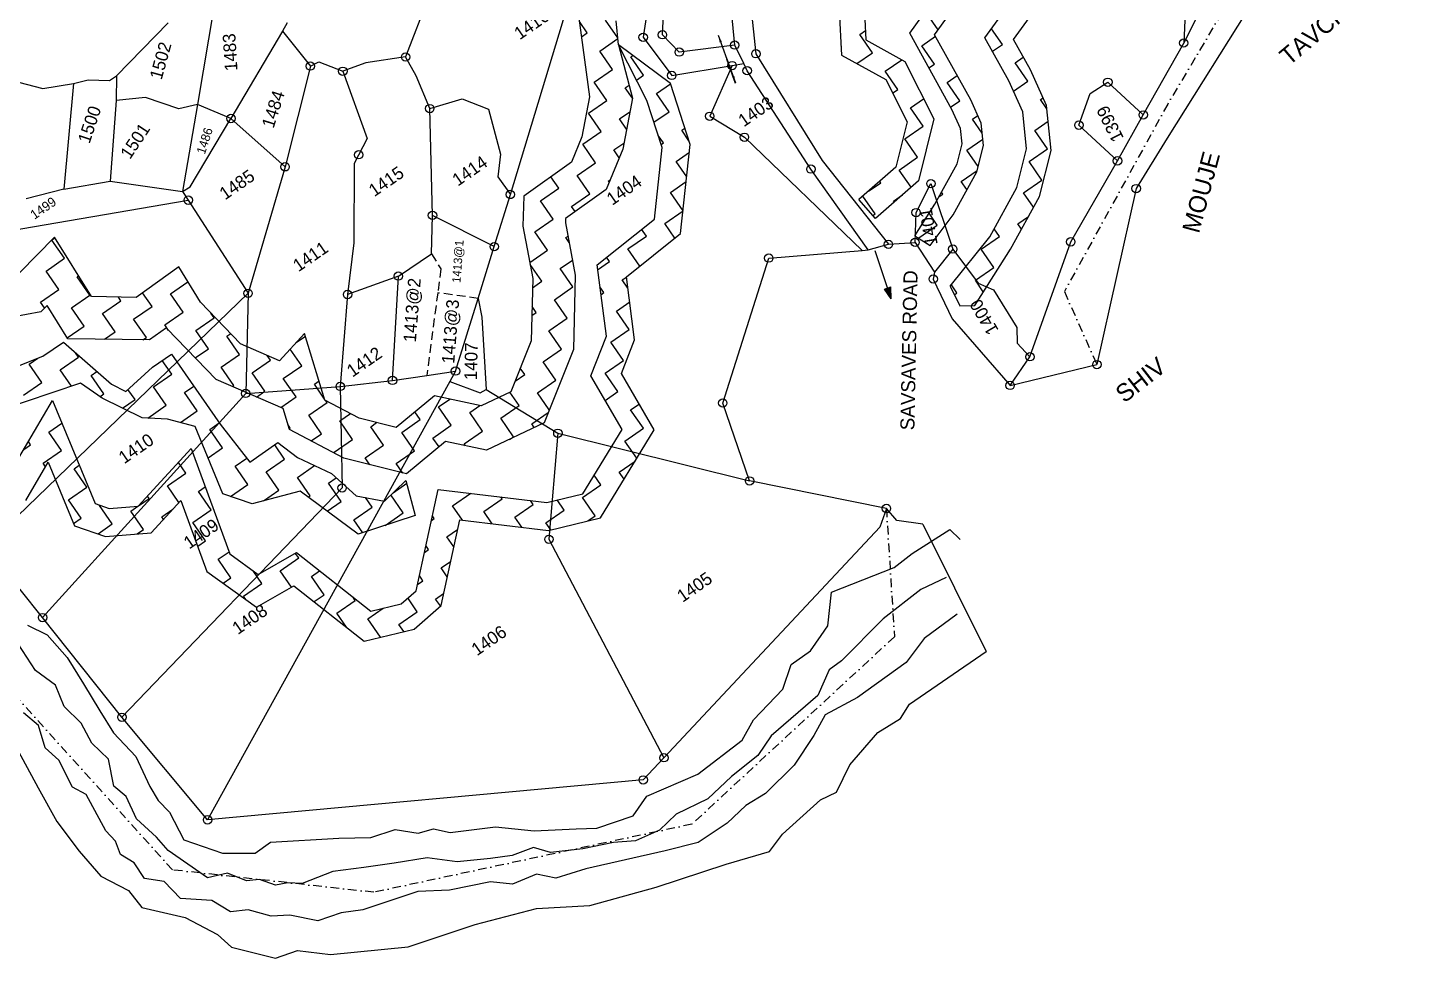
# Model space of a CAD drawing. Header units: metres. Extents: x 309685 to 314009, y 1915455 to 1919798.
# Drawn here: x 312729 to 313533, y 1915455 to 1915992 of the extents above; entities that cross this region are included whole.
import ezdxf

# ---------------------------------------------------------------- set-up
doc = ezdxf.new("R2010")
doc.units = ezdxf.units.M
doc.linetypes.add('DASHDOT', pattern=[1, 0.5, -0.25, 0, -0.25])
doc.linetypes.add('DASHED', pattern=[0.75, 0.5, -0.25])
for name, color, linetype in [('LINE_WATER', 4, 'Continuous'), ('OFF', 1, 'Continuous'), ('POLY_HATCH', 12, 'Continuous'), ('POLY_PARCEL', 6, 'Continuous'), ('POLY_ROAD', 30, 'Continuous'), ('POLY_SUBPARCEL', 6, 'DASHED'), ('POLY_WATER', 4, 'Continuous'), ('SYM_ARROW', 1, 'Continuous'), ('TEXT_MAPOUT', 7, 'Continuous'), ('TEXT_PARCEL', 7, 'Continuous'), ('V_BOUND_LINE', 7, 'Continuous'), ('V_BOUND_STREAM_LINE', 7, 'DASHDOT')]:
    doc.layers.add(name, color=color, linetype=linetype)
doc.styles.add('TEXT_MAP', font='')
doc.styles.get('TEXT_MAP').set_extended_font_data('Kruti Dev 050')
doc.dimstyles.get("Standard").update_dxf_attribs({"dimtxt": 0.18, "dimasz": 0.18, "dimexe": 0.18, "dimexo": 0.0625, "dimgap": 0.09, "dimtad": 0, "dimtih": 1, "dimtoh": 1, "dimdec": 4, "dimzin": 0, "dimdsep": 46, "dimtxsty": 'Standard', "dimcen": 0.09, "dimadec": 0, "dimazin": 0, "dimtfac": 1, "dimtdec": 4, "dimtofl": 0, "dimtmove": 0, "dimatfit": 3, "dimfxl": 1, "dimtolj": 1, "dimtzin": 0, "dimarcsym": 0})

# ---------------------------------------------------------------- blocks, each defined once
blk = doc.blocks.new('TEXTARROW')
blk.add_leader([(0.04, -0.01), (8.68, -0.01)], dimstyle='Standard', override={"dimtxt": 2.5, "dimasz": 2.5, "dimexe": 1.25, "dimexo": 0.625, "dimgap": 0.625, "dimtad": 1, "dimtih": 0, "dimtoh": 0, "dimzin": 8, "dimcen": 2.5, "dimtofl": 1})

msp = doc.modelspace()

# ---------------------------------------------------------------- hatches: boundary and pattern name
h = msp.add_hatch(color=256)
h.paths.add_polyline_path([(313225.52, 1915841.55), (313223.62, 1915840.92), (313227.59, 1915835.35)])
h.paths.add_polyline_path([(313227.59, 1915835.35), (313227.41, 1915842.19), (313225.52, 1915841.55)])

# ---------------------------------------------------------------- linework, layer by layer
for points in [[(313227.59, 1915835.35), (313218.35, 1915862.97)], [(313223.62, 1915840.92), (313227.41, 1915842.19)], [(313227.59, 1915835.35), (313227.41, 1915842.19)], [(313227.59, 1915835.35), (313223.62, 1915840.92)]]:
    msp.add_lwpolyline(points)
for centre in [(313084.4, 1915986.21), (313095.5, 1915987.7), (313105.25, 1915977.7), (313137.22, 1915981.74), (313149.45, 1915976.7), (313396.32, 1915982.91), (312892.35, 1915969.63), (312947.33, 1915974.87), (313135.69, 1915969.92), (312911.08, 1915966.61), (313100.88, 1915964.24), (313144.43, 1915966.96), (313352.56, 1915960.3), (312961.25, 1915945.09), (312846.56, 1915939.38), (313122.85, 1915940.66), (313373, 1915941.42), (313142.82, 1915928.56), (313335.87, 1915935.53), (312920.24, 1915918.47), (313358.12, 1915914.94), (312877.76, 1915911.51), (313181.21, 1915910.18), (313007.76, 1915895.55), (313250.45, 1915901.79), (313368.9, 1915898.94), (312821.91, 1915892.25), (312962.84, 1915883.51), (313241.89, 1915885.1), (312998.46, 1915865.45), (313225.94, 1915866.8), (313241.28, 1915867.92), (313263.03, 1915864.07), (313331.15, 1915868.22), (313156.88, 1915858.88), (312943.13, 1915848.44), (313251.79, 1915846.77), (312856.43, 1915838.52), (312913.83, 1915837.84), (313307.62, 1915801.93), (312976.11, 1915793.66), (313346.24, 1915797.41), (312909.6, 1915784.81), (312939.77, 1915788.26), (313296.12, 1915785.4), (312855.03, 1915780.77), (313130.33, 1915775.24), (313035.18, 1915757.81), (313145.81, 1915730.32), (312910.68, 1915726.23), (313224.77, 1915714.39), (313030.03, 1915696.62), (312737.81, 1915651.46), (312783.62, 1915594), (313096.41, 1915570.6), (313084.45, 1915557.83), (312833.03, 1915534.78)]:
    msp.add_circle(centre, 2.42)
at = {"layer": 'LINE_WATER'}
for p, q in [((313239.64, 1915688.37), (313261.34, 1915702.33)), ((313261.34, 1915702.33), (313267.24, 1915696.58)), ((313229.22, 1915680.29), (313239.64, 1915688.37)), ((313193, 1915666.04), (313229.22, 1915680.29)), ((313259.27, 1915674.54), (313244.6, 1915667.76)), ((313190.9, 1915646.62), (313193, 1915666.04)), ((313244.6, 1915667.76), (313222.91, 1915650.77)), ((313222.91, 1915650.77), (313198.78, 1915626.43)), ((313265.54, 1915653.5), (313246.58, 1915639.34)), ((312729.09, 1915647.06), (312740.41, 1915641.55)), ((312740.41, 1915641.55), (312751.94, 1915628.35)), ((313180.88, 1915632.19), (313187.2, 1915641.11)), ((313187.2, 1915641.11), (313190.9, 1915646.62)), ((312733.81, 1915621.01), (312723.82, 1915636.39)), ((313246.58, 1915639.34), (313236.19, 1915625.62)), ((312751.94, 1915628.35), (312761.41, 1915613.25)), ((313169.77, 1915624.43), (313180.88, 1915632.19)), ((313198.78, 1915626.43), (313191.75, 1915621.33)), ((313236.19, 1915625.62), (313208.17, 1915605.31)), ((312745.26, 1915612.55), (312733.81, 1915621.01)), ((313165.03, 1915610.21), (313169.77, 1915624.43)), ((313191.75, 1915621.33), (313185.2, 1915606.5)), ((312750.31, 1915600.14), (312745.26, 1915612.55)), ((312761.41, 1915613.25), (312770.79, 1915597.6)), ((313148.02, 1915592.47), (313165.03, 1915610.21)), ((313185.2, 1915606.5), (313158.28, 1915583.18)), ((313208.17, 1915605.31), (313189.43, 1915595.42)), ((312735.4, 1915589.29), (312726.8, 1915596.54)), ((312760.14, 1915590.56), (312750.31, 1915600.14)), ((312770.79, 1915597.6), (312778.83, 1915585.03)), ((313189.43, 1915595.42), (313182.92, 1915583.42)), ((312739.23, 1915576.42), (312735.4, 1915589.29)), ((312766.31, 1915579.08), (312760.14, 1915590.56)), ((312778.83, 1915585.03), (312791.61, 1915571.41)), ((313141.57, 1915580.74), (313148.02, 1915592.47)), ((312775.9, 1915569.82), (312766.31, 1915579.08)), ((313115.98, 1915561.06), (313141.57, 1915580.74)), ((313158.28, 1915583.18), (313150.51, 1915571.98)), ((313182.92, 1915583.42), (313171.48, 1915566.34)), ((312747.2, 1915569.16), (312739.23, 1915576.42)), ((312755.16, 1915553.66), (312747.2, 1915569.16)), ((312778.86, 1915554.21), (312775.9, 1915569.82)), ((312791.61, 1915571.41), (312799.73, 1915554.1)), ((313150.51, 1915571.98), (313135.45, 1915559.73)), ((313086.48, 1915548.42), (313115.98, 1915561.06)), ((313171.48, 1915566.34), (313154.91, 1915549.93)), ((312762.95, 1915549.44), (312755.16, 1915553.66)), ((312786.14, 1915548.3), (312778.86, 1915554.21)), ((312799.73, 1915554.1), (312804.61, 1915545.89)), ((313135.45, 1915559.73), (313121.79, 1915546.86)), ((312774.28, 1915528.46), (312762.95, 1915549.44)), ((312792.04, 1915535.36), (312786.14, 1915548.3)), ((312804.61, 1915545.89), (312811.1, 1915539.27)), ((313078.6, 1915537.14), (313086.48, 1915548.42)), ((313121.79, 1915546.86), (313103.5, 1915538.14)), ((313154.91, 1915549.93), (313143.6, 1915543.06)), ((312811.1, 1915539.27), (312819.38, 1915523.35)), ((313057.66, 1915529.94), (313078.6, 1915537.14)), ((313103.5, 1915538.14), (313093.91, 1915528.87)), ((313143.6, 1915543.06), (313132.91, 1915532.83)), ((312779.87, 1915522.51), (312774.28, 1915528.46)), ((312803.48, 1915524.82), (312792.04, 1915535.36)), ((312927.33, 1915524.54), (312941.38, 1915529.22)), ((312941.38, 1915529.22), (312954.66, 1915527.13)), ((312954.66, 1915527.13), (312963.38, 1915529.56)), ((312963.38, 1915529.56), (312973.08, 1915527.56)), ((312973.08, 1915527.56), (312999.23, 1915530.7)), ((312999.23, 1915530.7), (313021.45, 1915528.4)), ((313021.45, 1915528.4), (313045.73, 1915529.61)), ((313045.73, 1915529.61), (313057.66, 1915529.94)), ((313093.91, 1915528.87), (313080.07, 1915522.74)), ((313132.91, 1915532.83), (313116.22, 1915521.81)), ((312782.88, 1915514.77), (312779.87, 1915522.51)), ((312810.25, 1915517.12), (312803.48, 1915524.82)), ((312819.38, 1915523.35), (312841.73, 1915515.55)), ((312860.48, 1915515.49), (312869.28, 1915521.97)), ((312869.28, 1915521.97), (312908.8, 1915524.28)), ((312908.8, 1915524.28), (312927.33, 1915524.54)), ((313067.24, 1915521.63), (313049.53, 1915518.09)), ((313080.07, 1915522.74), (313067.24, 1915521.63)), ((313116.22, 1915521.81), (313097.01, 1915516.88)), ((312790.68, 1915509.92), (312782.88, 1915514.77)), ((312833.09, 1915501.43), (312810.25, 1915517.12)), ((312841.73, 1915515.55), (312860.48, 1915515.49)), ((312959.7, 1915512.89), (312940.74, 1915509.77)), ((312977, 1915510.54), (312959.7, 1915512.89)), ((312996.24, 1915512.57), (312977, 1915510.54)), ((313008.87, 1915514.2), (312996.24, 1915512.57)), ((313021.2, 1915518.8), (313008.87, 1915514.2)), ((313030.85, 1915515.96), (313021.2, 1915518.8)), ((313049.53, 1915518.09), (313030.85, 1915515.96)), ((313097.01, 1915516.88), (313074.14, 1915511.73)), ((312796.7, 1915500.9), (312790.68, 1915509.92)), ((312905.35, 1915504.96), (312887.69, 1915498.11)), ((312923.12, 1915507.26), (312905.35, 1915504.96)), ((312940.74, 1915509.77), (312923.12, 1915507.26)), ((313051.37, 1915506.45), (313034.1, 1915501.16)), ((313074.14, 1915511.73), (313051.37, 1915506.45)), ((312807.96, 1915499.28), (312796.7, 1915500.9)), ((312817.33, 1915489.4), (312807.96, 1915499.28)), ((312844.58, 1915504.02), (312833.09, 1915501.43)), ((312855.45, 1915499.63), (312844.58, 1915504.02)), ((312862.92, 1915500.4), (312855.45, 1915499.63)), ((312872.2, 1915497.15), (312862.92, 1915500.4)), ((312879.3, 1915498.45), (312872.2, 1915497.15)), ((312887.69, 1915498.11), (312879.3, 1915498.45)), ((312996.29, 1915498.99), (312972.74, 1915494.22)), ((313008.99, 1915497.74), (312996.29, 1915498.99)), ((313022.83, 1915503.4), (313008.99, 1915497.74)), ((313034.1, 1915501.16), (313022.83, 1915503.4)), ((312835.43, 1915488.29), (312817.33, 1915489.4)), ((312846.29, 1915481.76), (312835.43, 1915488.29)), ((312954.29, 1915493.39), (312922.69, 1915482.84)), ((312972.74, 1915494.22), (312954.29, 1915493.39)), ((312856.54, 1915482.83), (312846.29, 1915481.76)), ((312869.66, 1915479.13), (312856.54, 1915482.83)), ((312910.08, 1915481.2), (312896.66, 1915476.46)), ((312922.69, 1915482.84), (312910.08, 1915481.2)), ((312880.6, 1915479.82), (312869.66, 1915479.13)), ((312896.66, 1915476.46), (312880.6, 1915479.82))]:
    msp.add_line(p, q, dxfattribs=at)
at = {"layer": 'OFF'}
for p, q in [((313214.22, 1915863.61), (313225.94, 1915866.8)), ((313296.12, 1915785.4), (313346.24, 1915797.41)), ((313245.85, 1915705.39), (313282.33, 1915631.96))]:
    msp.add_line(p, q, dxfattribs=at)
at = {"layer": 'POLY_HATCH'}
for p, q in [((313238.22, 1915988.54), (313264.91, 1916025.53)), ((313252.61, 1915987.68), (313277.11, 1916021.62)), ((313281.65, 1915985.94), (313301.72, 1916013.75)), ((313298.16, 1915984.95), (313315.71, 1916009.27)), ((313046.76, 1916001.67), (313053.44, 1915951.84)), ((313070.17, 1915981.94), (313068.87, 1915995.68)), ((313197.45, 1916001.59), (313198.89, 1915975.94)), ((313212.31, 1915996.59), (313212.97, 1915984.77)), ((313262.54, 1915944.6), (313238.22, 1915988.54)), ((313273.42, 1915950.08), (313252.61, 1915987.68)), ((313100.12, 1915959.51), (313070.17, 1915981.94)), ((313086.54, 1915949.79), (313070.17, 1915981.94)), ((313070.17, 1915981.94), (313070.17, 1915981.94)), ((313070.17, 1915981.94), (313078.23, 1915951.19)), ((313212.97, 1915984.77), (313235.32, 1915972.34)), ((313295.37, 1915961.13), (313281.65, 1915985.94)), ((313307.86, 1915967.42), (313298.16, 1915984.95)), ((313198.89, 1915975.94), (313224.35, 1915961.78)), ((313235.32, 1915972.34), (313252.14, 1915939.1)), ((313317.2, 1915946.94), (313307.86, 1915967.42)), ((313111.57, 1915924.29), (313100.12, 1915959.51)), ((313224.35, 1915961.78), (313236.71, 1915937.36)), ((313303.53, 1915943.24), (313295.37, 1915961.13)), ((313053.44, 1915951.84), (313049.09, 1915928.74)), ((313078.23, 1915951.19), (313072.67, 1915921.71)), ((313095.37, 1915922.62), (313086.54, 1915949.79)), ((313279.5, 1915936.75), (313273.42, 1915950.08)), ((313319.82, 1915920.9), (313317.2, 1915946.94)), ((313252.14, 1915939.1), (313243.28, 1915903.46)), ((313267.58, 1915933.53), (313262.54, 1915944.6)), ((313305.67, 1915921.95), (313303.53, 1915943.24)), ((313236.71, 1915937.36), (313230.25, 1915911.38)), ((313268.47, 1915924.72), (313267.58, 1915933.53)), ((313280.8, 1915923.8), (313279.5, 1915936.75)), ((313049.09, 1915928.74), (313043.08, 1915914.24)), ((313090.86, 1915881.33), (313095.37, 1915922.62)), ((313105.97, 1915873.01), (313111.57, 1915924.29)), ((313265.54, 1915913.2), (313268.47, 1915924.72)), ((313276.96, 1915908.69), (313280.8, 1915923.8)), ((313043.08, 1915914.24), (313015.59, 1915894.65)), ((313072.67, 1915921.71), (313063.01, 1915898.38)), ((313299.99, 1915899.6), (313305.67, 1915921.95)), ((313313.09, 1915894.43), (313319.82, 1915920.9)), ((313230.25, 1915911.38), (313208.89, 1915892.56)), ((313252.74, 1915889.93), (313265.54, 1915913.2)), ((313263.22, 1915883.72), (313276.96, 1915908.69)), ((313063.01, 1915898.38), (313039.68, 1915881.77)), ((313243.28, 1915903.46), (313218.52, 1915881.64)), ((313284.37, 1915871.2), (313299.99, 1915899.6)), ((313015.59, 1915894.65), (313015.06, 1915877.31)), ((313208.89, 1915892.56), (313208.89, 1915892.56)), ((313218.52, 1915881.64), (313208.89, 1915892.56)), ((313241.09, 1915871.61), (313252.74, 1915889.93)), ((313296.39, 1915864.08), (313313.09, 1915894.43)), ((313250.02, 1915866.2), (313263.22, 1915883.72)), ((313015.06, 1915877.31), (313020.72, 1915847.07)), ((313039.68, 1915881.77), (313039.61, 1915879.22)), ((313039.61, 1915879.22), (313045.25, 1915849.03)), ((313057.77, 1915854.94), (313090.86, 1915881.33)), ((312744.78, 1915870.85), (312724.79, 1915850.59)), ((312766.11, 1915836.6), (312744.78, 1915870.85)), ((313074.73, 1915848.1), (313105.97, 1915873.01)), ((313241.09, 1915871.61), (313250.02, 1915866.2)), ((313261.61, 1915842.66), (313284.37, 1915871.2)), ((313275.74, 1915831.59), (313296.39, 1915864.08)), ((312816.38, 1915853.78), (312791.79, 1915836.2)), ((312828.92, 1915833.37), (312816.38, 1915853.78)), ((313063.18, 1915813.76), (313057.77, 1915854.94)), ((313020.72, 1915847.07), (313019.78, 1915811.1)), ((313045.25, 1915849.03), (313044.13, 1915806.09)), ((313079.5, 1915811.78), (313074.73, 1915848.1)), ((313261.61, 1915842.66), (313267.22, 1915831.28)), ((312791.79, 1915836.2), (312766.11, 1915836.6)), ((312736.8, 1915827.91), (312695.35, 1915820.27)), ((312740.41, 1915831.57), (312736.8, 1915827.91)), ((312752.38, 1915812.34), (312740.41, 1915831.57)), ((312852.12, 1915809.4), (312828.92, 1915833.37)), ((313267.22, 1915831.28), (313275.74, 1915831.59)), ((312809.26, 1915818.6), (312799.46, 1915811.6)), ((312809.47, 1915818.27), (312809.26, 1915818.6)), ((312837.91, 1915788.89), (312809.47, 1915818.27)), ((312738.02, 1915802.24), (312749.81, 1915810.38)), ((312749.81, 1915810.38), (312777.52, 1915786.03)), ((312799.46, 1915811.6), (312752.38, 1915812.34)), ((312889.02, 1915815.39), (312874.48, 1915799.67)), ((312900.79, 1915776.87), (312889.02, 1915815.39)), ((313019.78, 1915811.1), (313008.04, 1915781.72)), ((313054.25, 1915790.9), (313063.18, 1915813.76)), ((313071.88, 1915792.27), (313079.5, 1915811.78)), ((312720.01, 1915795.23), (312738.02, 1915802.24)), ((312801.2, 1915795.86), (312812.24, 1915803.5)), ((312812.24, 1915803.5), (312840.22, 1915763.01)), ((312874.48, 1915799.67), (312852.12, 1915809.4)), ((313044.13, 1915806.09), (313027.21, 1915763.72)), ((312785.78, 1915781.95), (312801.2, 1915795.86)), ((312759.63, 1915786.72), (312704.08, 1915767.9)), ((312772.19, 1915777.99), (312759.63, 1915786.72)), ((312777.52, 1915786.03), (312785.78, 1915781.95)), ((312876.68, 1915772.03), (312837.91, 1915788.89)), ((313072.23, 1915760.03), (313054.25, 1915790.9)), ((313090.76, 1915759.85), (313071.88, 1915792.27)), ((312795.22, 1915766.71), (312772.19, 1915777.99)), ((312963.95, 1915779.35), (312941.78, 1915761.1)), ((312990.97, 1915773.63), (312963.95, 1915779.35)), ((313008.04, 1915781.72), (312990.97, 1915773.63)), ((312717.61, 1915732.54), (312743.56, 1915776.72)), ((312743.56, 1915776.72), (312768.16, 1915717.2)), ((312880.35, 1915759.99), (312876.68, 1915772.03)), ((312920.48, 1915766.48), (312900.79, 1915776.87)), ((312809.88, 1915765.97), (312795.22, 1915766.71)), ((312825.84, 1915761.77), (312809.88, 1915765.97)), ((312841.88, 1915722.82), (312825.84, 1915761.77)), ((312840.22, 1915763.01), (312857.47, 1915741.21)), ((312941.78, 1915761.1), (312920.48, 1915766.48)), ((313027.21, 1915763.72), (312993.98, 1915747.97)), ((312911.64, 1915743.47), (312880.35, 1915759.99)), ((313049.67, 1915722.93), (313072.23, 1915760.03)), ((313059.85, 1915709.02), (313090.76, 1915759.85)), ((312793, 1915715.73), (312823.61, 1915749.05)), ((312823.61, 1915749.05), (312845.93, 1915688.16)), ((312857.47, 1915741.21), (312873.67, 1915752.41)), ((312873.67, 1915752.41), (312884.98, 1915743.91)), ((312970.41, 1915752.96), (312947.78, 1915734.34)), ((312993.98, 1915747.97), (312970.41, 1915752.96)), ((312728.15, 1915719.04), (312741.08, 1915741.05)), ((312741.08, 1915741.05), (312756.2, 1915704.47)), ((312884.98, 1915743.91), (312904.5, 1915734.56)), ((312947.78, 1915734.34), (312911.64, 1915743.47)), ((312904.5, 1915734.56), (312918.87, 1915721.64)), ((312935.06, 1915718.69), (312947.52, 1915730.57)), ((312947.52, 1915730.57), (312952.82, 1915710.3)), ((312858.86, 1915717.15), (312841.88, 1915722.82)), ((312886.55, 1915724.32), (312858.86, 1915717.15)), ((312919.98, 1915699.57), (312886.55, 1915724.32)), ((312918.87, 1915721.64), (312935.06, 1915718.69)), ((312953.33, 1915666.97), (312966.1, 1915725.42)), ((312966.1, 1915725.42), (313028.78, 1915717.84)), ((313028.78, 1915717.84), (313049.67, 1915722.93)), ((312768.16, 1915717.2), (312776.18, 1915714.45)), ((312776.18, 1915714.45), (312793, 1915715.73)), ((312800.48, 1915700.34), (312817.65, 1915719.03)), ((312817.65, 1915719.03), (312832.66, 1915678.08)), ((312952.82, 1915710.3), (312919.98, 1915699.57)), ((312967.77, 1915658.46), (312978.56, 1915707.88)), ((312978.56, 1915707.88), (313029.74, 1915701.68)), ((313029.74, 1915701.68), (313059.85, 1915709.02)), ((312756.2, 1915704.47), (312774.12, 1915698.32)), ((312774.12, 1915698.32), (312800.48, 1915700.34)), ((312862.3, 1915676.41), (312884.32, 1915689.03)), ((312884.32, 1915689.03), (312927.16, 1915655.19)), ((312845.93, 1915688.16), (312862.3, 1915676.41)), ((312832.66, 1915678.08), (312861.34, 1915657.51)), ((312861.34, 1915657.51), (312882.9, 1915669.87)), ((312882.9, 1915669.87), (312923.35, 1915637.91)), ((312944.67, 1915659.35), (312953.33, 1915666.97)), ((312927.16, 1915655.19), (312944.67, 1915659.35)), ((312952.21, 1915644.78), (312967.77, 1915658.46)), ((312923.35, 1915637.91), (312952.21, 1915644.78))]:
    msp.add_line(p, q, dxfattribs=at)
at = {"layer": 'POLY_HATCH', "linetype": 'Continuous'}
for p, q in [((313052.11, 1915988.86), (313047.6, 1915995.38)), ((313069.79, 1915985.94), (313062.71, 1915996.18)), ((313254.62, 1915990.45), (313248.51, 1915999.29)), ((313048.79, 1915986.56), (313052.11, 1915988.86)), ((313209.39, 1915987.91), (313212.67, 1915990.18)), ((313216.71, 1915977.31), (313209.39, 1915987.91)), ((313245.24, 1915981.36), (313253.1, 1915986.8)), ((313291.69, 1915982.14), (313285.43, 1915991.19)), ((313059.44, 1915978.26), (313069.84, 1915985.44)), ((313198.79, 1915980.58), (313198.61, 1915980.83)), ((313198.63, 1915980.48), (313198.79, 1915980.58)), ((313252.56, 1915970.76), (313245.24, 1915981.36)), ((313285.95, 1915978.17), (313291.69, 1915982.14)), ((313066.76, 1915967.66), (313059.44, 1915978.26)), ((313077.36, 1915974.98), (313078.45, 1915975.74)), ((313084.69, 1915964.38), (313077.36, 1915974.98)), ((313207.67, 1915971.06), (313216.71, 1915977.31)), ((313224.04, 1915966.71), (313233.58, 1915973.31)), ((313249.3, 1915968.51), (313252.56, 1915970.76)), ((313299.01, 1915971.54), (313303.77, 1915974.82)), ((313306.34, 1915960.94), (313299.01, 1915971.54)), ((313056.16, 1915960.33), (313066.76, 1915967.66)), ((313080.56, 1915961.53), (313084.69, 1915964.38)), ((313231.36, 1915956.11), (313224.04, 1915966.71)), ((313259.89, 1915960.16), (313265.64, 1915964.14)), ((313063.49, 1915949.73), (313056.16, 1915960.33)), ((313074.09, 1915957.06), (313076.29, 1915958.58)), ((313078.21, 1915951.09), (313074.09, 1915957.06)), ((313092.01, 1915953.78), (313100.16, 1915959.41)), ((313228.29, 1915953.99), (313231.36, 1915956.11)), ((313267.21, 1915949.56), (313259.89, 1915960.16)), ((313298.07, 1915955.22), (313306.34, 1915960.94)), ((313052.89, 1915942.41), (313063.49, 1915949.73)), ((313099.34, 1915943.18), (313092.01, 1915953.78)), ((313238.69, 1915945.51), (313246.25, 1915950.74)), ((313261.84, 1915945.85), (313267.21, 1915949.56)), ((313313.66, 1915950.34), (313315.17, 1915951.38)), ((313317.4, 1915944.93), (313313.66, 1915950.34)), ((313060.21, 1915931.81), (313052.89, 1915942.41)), ((313070.81, 1915939.13), (313076.73, 1915943.22)), ((313074.85, 1915933.28), (313070.81, 1915939.13)), ((313090.64, 1915937.17), (313099.34, 1915943.18)), ((313246.01, 1915934.91), (313238.69, 1915945.51)), ((313274.54, 1915938.96), (313277.54, 1915941.04)), ((313280.08, 1915930.94), (313274.54, 1915938.96)), ((313049.61, 1915924.48), (313060.21, 1915931.81)), ((313106.66, 1915932.58), (313108.47, 1915933.83)), ((313110.83, 1915926.55), (313106.66, 1915932.58)), ((313235.41, 1915927.59), (313246.01, 1915934.91)), ((313310.39, 1915932.41), (313318.12, 1915937.76)), ((313317.71, 1915921.81), (313310.39, 1915932.41)), ((313056.94, 1915913.88), (313049.61, 1915924.48)), ((313067.54, 1915921.21), (313073.33, 1915925.21)), ((313096.06, 1915925.26), (313093.13, 1915929.49)), ((313094.8, 1915924.38), (313096.06, 1915925.26)), ((313242.74, 1915916.99), (313235.41, 1915927.59)), ((313271.26, 1915921.04), (313280.44, 1915927.38)), ((313070.62, 1915916.75), (313067.54, 1915921.21)), ((313103.39, 1915914.66), (313111.1, 1915919.98)), ((313109.54, 1915905.75), (313103.39, 1915914.66)), ((313232.14, 1915909.66), (313242.74, 1915916.99)), ((313277.72, 1915911.69), (313271.26, 1915921.04)), ((313307.11, 1915914.49), (313317.71, 1915921.81)), ((313314.44, 1915903.89), (313307.11, 1915914.49)), ((313046.34, 1915906.56), (313056.94, 1915913.88)), ((313053.66, 1915895.96), (313046.34, 1915906.56)), ((313239.02, 1915899.71), (313232.14, 1915909.66)), ((313267.99, 1915903.11), (313277.15, 1915909.44)), ((313025.14, 1915891.91), (313035.74, 1915899.23)), ((313035.74, 1915899.23), (313031.21, 1915905.78)), ((313064.26, 1915903.28), (313065.35, 1915904.03)), ((313064.75, 1915902.58), (313064.26, 1915903.28)), ((313100.11, 1915896.73), (313109.25, 1915903.04)), ((313214.35, 1915897.37), (313221.54, 1915902.33)), ((313221.54, 1915902.33), (313220.95, 1915903.18)), ((313271.27, 1915898.36), (313267.99, 1915903.11)), ((313303.84, 1915896.56), (313314.44, 1915903.89)), ((313032.46, 1915881.31), (313025.14, 1915891.91)), ((313043.06, 1915888.63), (313053.66, 1915895.96)), ((313107.41, 1915886.18), (313100.11, 1915896.73)), ((313218.26, 1915884.41), (313211.22, 1915894.61)), ((313228.86, 1915891.74), (313234.01, 1915895.29)), ((313229.28, 1915891.13), (313228.86, 1915891.74)), ((313255.08, 1915894.19), (313257.39, 1915895.79)), ((313257.39, 1915895.79), (313256.59, 1915896.94)), ((313309.64, 1915888.16), (313303.84, 1915896.56)), ((313045.13, 1915885.65), (313043.06, 1915888.63)), ((313096.84, 1915878.81), (313107.4, 1915886.11)), ((313216.9, 1915883.47), (313218.26, 1915884.41)), ((313254.11, 1915877.86), (313249.4, 1915884.68)), ((313300.56, 1915878.64), (313306.76, 1915882.92)), ((313021.86, 1915873.98), (313032.46, 1915881.31)), ((313029.19, 1915863.38), (313021.86, 1915873.98)), ((313086.24, 1915871.48), (313083.5, 1915875.45)), ((313102.67, 1915870.37), (313096.84, 1915878.81)), ((313243.51, 1915870.54), (313254.11, 1915877.86)), ((313289.96, 1915871.31), (313286.88, 1915875.77)), ((313302.7, 1915875.54), (313300.56, 1915878.64)), ((312750.49, 1915858.72), (312743.21, 1915869.25)), ((312743.53, 1915869.58), (312744.96, 1915870.56)), ((313039.79, 1915870.71), (313041.04, 1915871.57)), ((313041.72, 1915867.91), (313039.79, 1915870.71)), ((313075.64, 1915864.16), (313086.24, 1915871.48)), ((313243.99, 1915869.85), (313243.51, 1915870.54)), ((313279.36, 1915863.99), (313289.96, 1915871.31)), ((312739.89, 1915851.4), (312750.49, 1915858.72)), ((313018.99, 1915856.33), (313029.19, 1915863.38)), ((313065.04, 1915856.83), (313063.3, 1915859.35)), ((313082.47, 1915854.27), (313075.64, 1915864.16)), ((313286.69, 1915853.39), (313279.36, 1915863.99)), ((312747.21, 1915840.8), (312739.89, 1915851.4)), ((313025.91, 1915845.46), (313019.21, 1915855.16)), ((313036.51, 1915852.78), (313043.63, 1915857.7)), ((313043.84, 1915842.18), (313036.51, 1915852.78)), ((313058.14, 1915852.07), (313065.04, 1915856.83)), ((313276.09, 1915846.06), (313286.69, 1915853.39)), ((312757.81, 1915848.12), (312758.6, 1915848.66)), ((312765.14, 1915837.52), (312757.81, 1915848.12)), ((312811.59, 1915838.3), (312821.62, 1915845.24)), ((313020.58, 1915841.77), (313025.91, 1915845.46)), ((313033.24, 1915834.86), (313043.84, 1915842.18)), ((313061.76, 1915838.91), (313059.43, 1915842.28)), ((313072.36, 1915846.23), (313074.75, 1915847.88)), ((313075.58, 1915841.58), (313072.36, 1915846.23)), ((313265.49, 1915838.74), (313262.24, 1915843.44)), ((313280.7, 1915839.39), (313276.09, 1915846.06)), ((312736.62, 1915833.47), (312747.21, 1915840.8)), ((312754.54, 1915830.2), (312765.14, 1915837.52)), ((312772.47, 1915826.92), (312783.06, 1915834.25)), ((312783.06, 1915834.25), (312781.61, 1915836.36)), ((312800.99, 1915830.98), (312795.53, 1915838.87)), ((312818.92, 1915827.7), (312811.59, 1915838.3)), ((313040.57, 1915824.26), (313033.24, 1915834.86)), ((313060.03, 1915837.71), (313061.76, 1915838.91)), ((313264.04, 1915837.73), (313265.49, 1915838.74)), ((312738.95, 1915830.09), (312736.62, 1915833.47)), ((312761.87, 1915819.6), (312754.54, 1915830.2)), ((312779.79, 1915816.32), (312772.47, 1915826.92)), ((312790.39, 1915823.65), (312800.99, 1915830.98)), ((312808.32, 1915820.38), (312818.92, 1915827.7)), ((312836.84, 1915824.43), (312835.01, 1915827.08)), ((313020.17, 1915825.82), (313022.64, 1915827.53)), ((313022.64, 1915827.53), (313020.3, 1915830.92)), ((313069.09, 1915828.31), (313076.64, 1915833.52)), ((313076.42, 1915817.71), (313069.09, 1915828.31)), ((312752.07, 1915812.83), (312761.87, 1915819.6)), ((312797.72, 1915813.05), (312790.39, 1915823.65)), ((312810.53, 1915817.17), (312808.32, 1915820.38)), ((312826.24, 1915817.1), (312836.84, 1915824.43)), ((313029.97, 1915816.93), (313040.57, 1915824.26)), ((313065.82, 1915810.38), (313076.42, 1915817.71)), ((312773.54, 1915812), (312779.79, 1915816.32)), ((312795.7, 1915811.66), (312797.72, 1915813.05)), ((312833.57, 1915806.5), (312826.24, 1915817.1)), ((312844.17, 1915813.83), (312846.37, 1915815.35)), ((312851.49, 1915803.23), (312844.17, 1915813.83)), ((312884.18, 1915810.16), (312889.5, 1915813.83)), ((313019.11, 1915809.43), (313019.37, 1915809.61)), ((313019.37, 1915809.61), (313019.25, 1915809.77)), ((313037.29, 1915806.33), (313029.97, 1915816.93)), ((313073.14, 1915799.78), (313065.82, 1915810.38)), ((312747.99, 1915794.35), (312758.59, 1915801.67)), ((312758.59, 1915801.67), (312756.85, 1915804.19)), ((312825.96, 1915801.24), (312833.57, 1915806.5)), ((312840.89, 1915795.9), (312851.49, 1915803.23)), ((312869.42, 1915799.95), (312867.51, 1915802.7)), ((312887.34, 1915796.68), (312880.66, 1915806.35)), ((313026.69, 1915799.01), (313037.29, 1915806.33)), ((312730.07, 1915797.62), (312735.09, 1915801.09)), ((312737.39, 1915787.02), (312730.07, 1915797.62)), ((312754.47, 1915784.97), (312747.99, 1915794.35)), ((312812.37, 1915791.85), (312806.88, 1915799.79)), ((312848.22, 1915785.3), (312840.89, 1915795.9)), ((312858.82, 1915792.63), (312869.42, 1915799.95)), ((312876.74, 1915789.35), (312887.34, 1915796.68)), ((313016.09, 1915791.68), (313013.51, 1915795.41)), ((313034.02, 1915788.41), (313026.69, 1915799.01)), ((313062.54, 1915792.46), (313073.14, 1915799.78)), ((312726.79, 1915779.7), (312737.39, 1915787.02)), ((312765.92, 1915791.07), (312769.2, 1915793.34)), ((312773.24, 1915780.47), (312765.92, 1915791.07)), ((312801.77, 1915784.53), (312812.37, 1915791.85)), ((312866.14, 1915782.03), (312858.82, 1915792.63)), ((312884.07, 1915778.75), (312876.74, 1915789.35)), ((312894.67, 1915786.08), (312897.4, 1915787.97)), ((312900.6, 1915777.49), (312894.67, 1915786.08)), ((313010.47, 1915787.79), (313016.09, 1915791.68)), ((313023.42, 1915781.08), (313034.02, 1915788.41)), ((313069.87, 1915781.86), (313062.54, 1915792.46)), ((312770.92, 1915778.87), (312773.24, 1915780.47)), ((312791.17, 1915777.2), (312787.08, 1915783.12)), ((312809.09, 1915773.93), (312801.77, 1915784.53)), ((312819.69, 1915781.25), (312825.06, 1915784.96)), ((312827.02, 1915770.65), (312819.69, 1915781.25)), ((312847.42, 1915784.75), (312848.22, 1915785.3)), ((312861.33, 1915778.7), (312866.14, 1915782.03)), ((312875.24, 1915772.65), (312884.07, 1915778.75)), ((312966.37, 1915772.98), (312972.86, 1915777.46)), ((313012.82, 1915773.76), (313007.49, 1915781.46)), ((313030.21, 1915771.24), (313023.42, 1915781.08)), ((313062.49, 1915776.76), (313069.87, 1915781.86)), ((312783.97, 1915772.23), (312791.17, 1915777.2)), ((312798.49, 1915766.6), (312809.09, 1915773.93)), ((312817.39, 1915764), (312827.02, 1915770.65)), ((312891.39, 1915768.15), (312901.99, 1915775.48)), ((312901.99, 1915775.48), (312901.16, 1915776.68)), ((312955.77, 1915765.65), (312952.7, 1915770.09)), ((312973.69, 1915762.38), (312966.37, 1915772.98)), ((312984.29, 1915769.7), (312990.2, 1915773.79)), ((312991.62, 1915759.1), (312984.29, 1915769.7)), ((313002.22, 1915766.43), (313012.82, 1915773.76)), ((313020.14, 1915763.16), (313029.59, 1915769.68)), ((313077.19, 1915771.26), (313082.13, 1915774.67)), ((313084.52, 1915760.66), (313077.19, 1915771.26)), ((312741.44, 1915758.5), (312748.95, 1915763.69)), ((312798.53, 1915766.55), (312798.49, 1915766.6)), ((312834.34, 1915760.05), (312839.71, 1915763.76)), ((312880.79, 1915760.83), (312879.55, 1915762.63)), ((312898.72, 1915757.55), (312891.39, 1915768.15)), ((312909.32, 1915764.88), (312915.46, 1915769.13)), ((312916.64, 1915754.28), (312909.32, 1915764.88)), ((312927.24, 1915761.6), (312930.6, 1915763.92)), ((312934.57, 1915751), (312927.24, 1915761.6)), ((312945.17, 1915758.33), (312955.77, 1915765.65)), ((312963.09, 1915755.05), (312973.69, 1915762.38)), ((313009.54, 1915755.83), (313002.22, 1915766.43)), ((313021.59, 1915761.06), (313020.14, 1915763.16)), ((312748.77, 1915747.9), (312741.44, 1915758.5)), ((312841.67, 1915749.45), (312834.34, 1915760.05)), ((312880.22, 1915760.43), (312880.79, 1915760.83)), ((312892.76, 1915753.44), (312898.72, 1915757.55)), ((312906.04, 1915746.95), (312916.64, 1915754.28)), ((312952.49, 1915747.73), (312945.17, 1915758.33)), ((312966.66, 1915749.88), (312963.09, 1915755.05)), ((312981.02, 1915751.78), (312991.62, 1915759.1)), ((313007.31, 1915754.29), (313009.54, 1915755.83)), ((313073.92, 1915753.33), (313084.52, 1915760.66)), ((313080.77, 1915743.42), (313073.92, 1915753.33)), ((312727, 1915748.52), (312730.84, 1915751.17)), ((312730.84, 1915751.17), (312729.61, 1915752.96)), ((312738.17, 1915740.57), (312748.77, 1915747.9)), ((312833.3, 1915743.67), (312841.67, 1915749.45)), ((312877.52, 1915742.9), (312871.83, 1915751.13)), ((312906.62, 1915746.12), (312906.04, 1915746.95)), ((312923.97, 1915743.68), (312934.57, 1915751)), ((312941.89, 1915740.4), (312952.49, 1915747.73)), ((312981.88, 1915750.53), (312981.02, 1915751.78)), ((312739.59, 1915738.52), (312738.17, 1915740.57)), ((312756.09, 1915737.3), (312759.02, 1915739.32)), ((312763.42, 1915726.7), (312756.09, 1915737.3)), ((312820.47, 1915734.8), (312816.19, 1915740.98)), ((312848.99, 1915738.85), (312855.68, 1915743.47)), ((312856.32, 1915728.25), (312848.99, 1915738.85)), ((312866.92, 1915735.58), (312877.52, 1915742.9)), ((312884.84, 1915732.3), (312894.82, 1915739.2)), ((312926.75, 1915739.65), (312923.97, 1915743.68)), ((312945.72, 1915734.86), (312941.89, 1915740.4)), ((313070.64, 1915735.41), (313079.7, 1915741.67)), ((312809.87, 1915727.48), (312820.47, 1915734.8)), ((312838.39, 1915731.53), (312838.15, 1915731.88)), ((312838.32, 1915731.47), (312838.39, 1915731.53)), ((312874.24, 1915724.98), (312866.92, 1915735.58)), ((312892.17, 1915721.7), (312884.84, 1915732.3)), ((312902.77, 1915729.03), (312907.23, 1915732.11)), ((313060.04, 1915728.08), (313056.19, 1915733.65)), ((313073.44, 1915731.36), (313070.64, 1915735.41)), ((312752.82, 1915719.37), (312763.42, 1915726.7)), ((312799.27, 1915720.15), (312798.32, 1915721.52)), ((312816.54, 1915717.82), (312809.87, 1915727.48)), ((312827.79, 1915724.2), (312831.72, 1915726.92)), ((312835.12, 1915713.6), (312827.79, 1915724.2)), ((312846.32, 1915721.34), (312856.32, 1915728.25)), ((312865.35, 1915718.83), (312874.24, 1915724.98)), ((312891.09, 1915720.96), (312892.17, 1915721.7)), ((312910.09, 1915718.43), (312902.77, 1915729.03)), ((312945.94, 1915711.88), (312938.78, 1915722.24)), ((312940.12, 1915723.52), (312947.95, 1915728.93)), ((312974.47, 1915715.93), (312984.91, 1915723.15)), ((313049.44, 1915720.76), (313060.04, 1915728.08)), ((312760.14, 1915708.77), (312752.82, 1915719.37)), ((312770.74, 1915716.1), (312770.95, 1915716.24)), ((312778.07, 1915705.5), (312770.74, 1915716.1)), ((312788.67, 1915712.82), (312792.86, 1915715.72)), ((312793.22, 1915715.97), (312799.27, 1915720.15)), ((312806.59, 1915709.55), (312813.03, 1915714)), ((312824.52, 1915706.28), (312835.12, 1915713.6)), ((312902.03, 1915712.86), (312910.09, 1915718.43)), ((312917.42, 1915707.83), (312928.02, 1915715.15)), ((312928.02, 1915715.15), (312924.2, 1915720.67)), ((312980.17, 1915707.68), (312974.47, 1915715.93)), ((312992.39, 1915712.65), (313002.99, 1915719.98)), ((313002.99, 1915719.98), (313002.25, 1915721.05)), ((313010.32, 1915709.38), (313020.92, 1915716.71)), ((313020.92, 1915716.71), (313019.35, 1915718.98)), ((313028.24, 1915706.11), (313038.84, 1915713.43)), ((313038.84, 1915713.43), (313034.79, 1915719.3)), ((313056.77, 1915710.16), (313049.44, 1915720.76)), ((312755.69, 1915705.7), (312760.14, 1915708.77)), ((312769.82, 1915699.8), (312778.07, 1915705.5)), ((312795.99, 1915702.23), (312788.67, 1915712.82)), ((312807.6, 1915708.09), (312806.59, 1915709.55)), ((312831.84, 1915695.68), (312824.52, 1915706.28)), ((312922.55, 1915700.41), (312917.42, 1915707.83)), ((312935.45, 1915704.62), (312945.94, 1915711.88)), ((312962.17, 1915707.43), (312963.87, 1915708.6)), ((312963.87, 1915708.6), (312962.77, 1915710.19)), ((312997.26, 1915705.61), (312992.39, 1915712.65)), ((313014.35, 1915703.54), (313010.32, 1915709.38)), ((313031.08, 1915702.01), (313028.24, 1915706.11)), ((313052.55, 1915707.24), (313056.77, 1915710.16)), ((312792.36, 1915699.71), (312795.99, 1915702.23)), ((312971.19, 1915698), (312977.33, 1915702.25)), ((312975.15, 1915692.27), (312971.19, 1915698)), ((312827.35, 1915692.57), (312831.84, 1915695.68)), ((312839.17, 1915685.08), (312845.46, 1915689.43)), ((312958.14, 1915688.98), (312960.59, 1915690.68)), ((312960.59, 1915690.68), (312959.01, 1915692.97)), ((312846.49, 1915674.48), (312839.17, 1915685.08)), ((312875.02, 1915678.53), (312885.62, 1915685.85)), ((312885.62, 1915685.85), (312883.67, 1915688.67)), ((312967.92, 1915680.08), (312973.3, 1915683.8)), ((312842.01, 1915671.38), (312846.49, 1915674.48)), ((312864.42, 1915671.2), (312859.35, 1915678.53)), ((312881.54, 1915669.09), (312875.02, 1915678.53)), ((312892.94, 1915675.25), (312897.65, 1915678.5)), ((312900.27, 1915664.65), (312892.94, 1915675.25)), ((312957.32, 1915672.75), (312955.25, 1915675.75)), ((312971.39, 1915675.05), (312967.92, 1915680.08)), ((312853.82, 1915663.88), (312864.42, 1915671.2)), ((312954.11, 1915670.53), (312957.32, 1915672.75)), ((312964.64, 1915662.15), (312969.27, 1915665.35)), ((312855.15, 1915661.95), (312853.82, 1915663.88)), ((312894.52, 1915660.68), (312900.27, 1915664.65)), ((312907.59, 1915654.05), (312918.19, 1915661.38)), ((312918.19, 1915661.38), (312916.83, 1915663.35)), ((312925.52, 1915650.78), (312934.39, 1915656.91)), ((312954.04, 1915654.83), (312948.56, 1915662.77)), ((312967.41, 1915658.15), (312964.64, 1915662.15)), ((312913.22, 1915645.91), (312907.59, 1915654.05)), ((312932.84, 1915640.18), (312925.52, 1915650.78)), ((312943.44, 1915647.5), (312954.04, 1915654.83)), ((312946.3, 1915643.37), (312943.44, 1915647.5)), ((312932.83, 1915640.17), (312932.84, 1915640.18))]:
    msp.add_line(p, q, dxfattribs=at)
at = {"layer": 'POLY_PARCEL'}
for p, q in [((313007.76, 1915895.55), (313071.26, 1916104.9)), ((313398.62, 1916031.64), (313396.32, 1915982.91)), ((312836.85, 1916004.51), (312827.23, 1915947.37)), ((312960.8, 1916009.76), (312947.33, 1915974.87)), ((312780.4, 1915964.04), (312810.31, 1915994.52)), ((312879.03, 1915994.56), (312876.24, 1915989.81)), ((312876.24, 1915989.81), (312846.56, 1915939.38)), ((312876.24, 1915989.81), (312892.35, 1915969.63)), ((312892.35, 1915969.63), (312897.32, 1915972.07)), ((312897.32, 1915972.07), (312911.08, 1915966.61)), ((312924.37, 1915971.47), (312911.08, 1915966.61)), ((312947.33, 1915974.87), (312924.37, 1915971.47)), ((312953.5, 1915964.01), (312947.33, 1915974.87)), ((312776.51, 1915961.22), (312780.4, 1915964.04)), ((312780.4, 1915964.04), (312780.39, 1915949.85)), ((312892.35, 1915969.63), (312877.76, 1915911.51)), ((312911.08, 1915966.61), (312925.22, 1915927.84)), ((312961.25, 1915945.09), (312953.5, 1915964.01)), ((312723.9, 1915960.39), (312738.03, 1915956.67)), ((312738.03, 1915956.67), (312755.68, 1915959.49)), ((312755.68, 1915959.49), (312750.07, 1915898.66)), ((312755.68, 1915959.49), (312764.21, 1915961.74)), ((312764.21, 1915961.74), (312776.51, 1915961.22)), ((313342.41, 1915953.86), (313352.56, 1915960.3)), ((313352.56, 1915960.3), (313373, 1915941.42)), ((312780.39, 1915949.85), (312776.81, 1915903.24)), ((312797.25, 1915951.57), (312780.39, 1915949.85)), ((312816.37, 1915945.03), (312797.25, 1915951.57)), ((312827.23, 1915947.37), (312816.37, 1915945.03)), ((312827.23, 1915947.37), (312818.64, 1915897.33)), ((312846.56, 1915939.38), (312827.23, 1915947.37)), ((312961.25, 1915945.09), (312979.94, 1915950.81)), ((312979.94, 1915950.81), (312995.09, 1915944.8)), ((313335.87, 1915935.53), (313342.41, 1915953.86)), ((312823.09, 1915899.97), (312846.56, 1915939.38)), ((312846.56, 1915939.38), (312877.76, 1915911.51)), ((312962.84, 1915883.51), (312961.25, 1915945.09)), ((312995.09, 1915944.8), (313002.01, 1915918.88)), ((313358.12, 1915914.94), (313335.87, 1915935.53)), ((312925.22, 1915927.84), (312917.55, 1915913.4)), ((313002.01, 1915918.88), (313000.62, 1915905.69)), ((312877.76, 1915911.51), (312856.43, 1915838.52)), ((312917.55, 1915913.4), (312917.53, 1915867.66)), ((312750.07, 1915898.66), (312728.3, 1915893.07)), ((312750.07, 1915898.66), (312776.81, 1915903.24)), ((312776.81, 1915903.24), (312818.64, 1915897.33)), ((312818.64, 1915897.33), (312823.09, 1915899.97)), ((313000.62, 1915905.69), (313007.76, 1915895.55)), ((313241.89, 1915885.1), (313250.45, 1915901.79)), ((313250.45, 1915901.79), (313263.03, 1915864.07)), ((312693.12, 1915870.24), (312821.91, 1915892.25)), ((312818.64, 1915897.33), (312821.91, 1915892.25)), ((312821.91, 1915892.25), (312856.43, 1915838.52)), ((312998.46, 1915865.45), (313007.76, 1915895.55)), ((312962.21, 1915861.3), (312962.84, 1915883.51)), ((312998.46, 1915865.45), (312962.84, 1915883.51)), ((313241.28, 1915867.92), (313241.89, 1915885.1)), ((312917.53, 1915867.66), (312913.83, 1915837.84)), ((312943.13, 1915848.44), (312962.21, 1915861.3)), ((312989.22, 1915835.55), (312998.46, 1915865.45)), ((313263.03, 1915864.07), (313252.6, 1915850.74)), ((313263.03, 1915864.07), (313277.78, 1915844.46)), ((312943.13, 1915848.44), (312913.83, 1915837.84)), ((312939.77, 1915788.26), (312943.13, 1915848.44)), ((313277.78, 1915844.46), (313286.53, 1915840.47)), ((312856.43, 1915838.52), (312704.91, 1915692.16)), ((312856.43, 1915838.52), (312855.03, 1915780.77)), ((312913.83, 1915837.84), (312909.6, 1915784.81)), ((312976.11, 1915793.66), (312989.22, 1915835.55)), ((312989.22, 1915835.55), (312991.38, 1915824.82)), ((313286.53, 1915840.47), (313300.01, 1915818.79)), ((312991.38, 1915824.82), (312993.72, 1915783.08)), ((313300.01, 1915818.79), (313300.23, 1915809.81)), ((313300.23, 1915809.81), (313307.62, 1915801.93)), ((312959.54, 1915791.2), (312976.11, 1915793.66)), ((312976.11, 1915793.66), (312972.84, 1915787.73)), ((312972.84, 1915787.73), (312833.03, 1915534.78)), ((312909.6, 1915784.81), (312939.77, 1915788.26)), ((312939.77, 1915788.26), (312959.54, 1915791.2)), ((312972.84, 1915787.73), (312990.25, 1915781.12)), ((312855.03, 1915780.77), (312737.81, 1915651.46)), ((312855.03, 1915780.77), (312909.6, 1915784.81)), ((312909.6, 1915784.81), (312910.68, 1915726.23)), ((312990.25, 1915781.12), (312993.72, 1915783.08)), ((312993.72, 1915783.08), (313035.18, 1915757.81)), ((313035.18, 1915757.81), (313030.03, 1915696.62)), ((313035.18, 1915757.81), (313145.81, 1915730.32)), ((312910.68, 1915726.23), (312783.62, 1915594)), ((313030.03, 1915696.62), (313096.41, 1915570.6))]:
    msp.add_line(p, q, dxfattribs=at)
at = {"layer": 'POLY_ROAD'}
for p, q in [((313130.45, 1916151.14), (313149.45, 1915976.7)), ((313137.22, 1915981.74), (313121.62, 1916146.94)), ((313088.01, 1916010.48), (313084.4, 1915986.21)), ((313095.5, 1915987.7), (313096.2, 1915999.39)), ((313105.25, 1915977.7), (313095.5, 1915987.7)), ((313084.4, 1915986.21), (313100.88, 1915964.24)), ((313137.22, 1915981.74), (313105.25, 1915977.7)), ((313142.45, 1915971.02), (313137.22, 1915981.74)), ((313135.69, 1915969.92), (313142.45, 1915971.02)), ((313144.43, 1915966.96), (313142.45, 1915971.02)), ((313149.45, 1915976.7), (313187.61, 1915915.15)), ((313100.88, 1915964.24), (313135.69, 1915969.92)), ((313135.69, 1915969.92), (313122.85, 1915940.66)), ((313181.21, 1915910.18), (313144.43, 1915966.96)), ((313122.85, 1915940.66), (313142.82, 1915928.56)), ((313142.82, 1915928.56), (313210.7, 1915863.32)), ((313187.61, 1915915.15), (313225.94, 1915866.8)), ((313214.22, 1915863.61), (313181.21, 1915910.18)), ((313210.7, 1915863.32), (313214.22, 1915863.61))]:
    msp.add_line(p, q, dxfattribs=at)
at = {"layer": 'POLY_SUBPARCEL', "ltscale": 10}
for p, q in [((312962.21, 1915861.3), (312967.67, 1915852.62)), ((312967.67, 1915852.62), (312965.85, 1915838.86)), ((312965.85, 1915838.86), (312959.54, 1915791.2)), ((312989.22, 1915835.55), (312965.85, 1915838.86))]:
    msp.add_line(p, q, dxfattribs=at)
at = {"layer": 'POLY_WATER'}
for p, q in [((313459.36, 1916043.79), (313386.8, 1915927.94)), ((313396.32, 1915982.91), (313415.57, 1916021.02)), ((313373, 1915941.42), (313396.32, 1915982.91)), ((313358.12, 1915914.94), (313373, 1915941.42)), ((313386.8, 1915927.94), (313368.9, 1915898.94)), ((313331.15, 1915868.22), (313358.12, 1915914.94)), ((313368.9, 1915898.94), (313346.24, 1915797.41)), ((313307.62, 1915801.93), (313331.15, 1915868.22)), ((313224.77, 1915714.39), (313221.01, 1915703.72)), ((313230.87, 1915707.48), (313224.77, 1915714.39)), ((313245.85, 1915705.39), (313230.87, 1915707.48)), ((313221.01, 1915703.72), (313096.41, 1915570.6)), ((312737.81, 1915651.46), (312704.91, 1915692.16)), ((312783.62, 1915594), (312737.81, 1915651.46)), ((313238.07, 1915601.49), (313282.33, 1915631.96)), ((313233, 1915593.23), (313238.07, 1915601.49)), ((312833.03, 1915534.78), (312783.62, 1915594)), ((313219.82, 1915585.08), (313233, 1915593.23)), ((313203.73, 1915566.46), (313219.82, 1915585.08)), ((312723.88, 1915574.15), (312735.21, 1915553.17)), ((313096.41, 1915570.6), (313084.45, 1915557.83)), ((313195.93, 1915550.83), (313203.73, 1915566.46)), ((312735.21, 1915553.17), (312745.98, 1915533.92)), ((313084.45, 1915557.83), (312833.03, 1915534.78)), ((313164.74, 1915526.54), (313186.79, 1915546.31)), ((313186.79, 1915546.31), (313195.93, 1915550.83)), ((312745.98, 1915533.92), (312758.99, 1915516.63)), ((313157.33, 1915516.46), (313164.74, 1915526.54)), ((312758.99, 1915516.63), (312771.42, 1915502.31)), ((313132.33, 1915509.2), (313157.33, 1915516.46)), ((313091.99, 1915496), (313132.33, 1915509.2)), ((312771.42, 1915502.31), (312787.32, 1915493.99)), ((312787.32, 1915493.99), (312795.09, 1915484.27)), ((313053.64, 1915485.43), (313091.99, 1915496)), ((312795.09, 1915484.27), (312820.06, 1915478.41)), ((312987.52, 1915474.36), (313022.76, 1915483.62)), ((313022.76, 1915483.62), (313053.64, 1915485.43)), ((312820.06, 1915478.41), (312838.83, 1915468.69)), ((312948.77, 1915461.61), (312987.52, 1915474.36)), ((312838.83, 1915468.69), (312846.9, 1915461.29)), ((312846.9, 1915461.29), (312872.17, 1915455.01)), ((312872.17, 1915455.01), (312885.02, 1915459.35)), ((312885.02, 1915459.35), (312904.05, 1915457.2)), ((312904.05, 1915457.2), (312948.77, 1915461.61))]:
    msp.add_line(p, q, dxfattribs=at)
at = {"layer": 'V_BOUND_LINE'}
for p, q in [((313225.94, 1915866.8), (313241.28, 1915867.92)), ((313241.28, 1915867.92), (313252.6, 1915850.74)), ((313130.33, 1915775.24), (313156.88, 1915858.88)), ((313156.88, 1915858.88), (313210.7, 1915863.32)), ((313252.6, 1915850.74), (313251.79, 1915846.77)), ((313251.79, 1915846.77), (313262.75, 1915823.81)), ((313262.75, 1915823.81), (313296.12, 1915785.4)), ((313296.12, 1915785.4), (313307.62, 1915801.93)), ((313145.81, 1915730.32), (313130.33, 1915775.24)), ((313224.77, 1915714.39), (313145.81, 1915730.32))]:
    msp.add_line(p, q, dxfattribs=at)
at = {"layer": 'V_BOUND_STREAM_LINE', "ltscale": 10}
for p, q in [((313444.16, 1916043.78), (313387.13, 1915947.71)), ((313387.13, 1915947.71), (313327.47, 1915839.54)), ((313327.47, 1915839.54), (313346.24, 1915797.41)), ((313224.77, 1915714.39), (313229.39, 1915640.41)), ((312812.77, 1915505.94), (312683.69, 1915649.17)), ((313229.39, 1915640.41), (313112.55, 1915532.32)), ((313112.55, 1915532.32), (312929.04, 1915493)), ((312929.04, 1915493), (312812.77, 1915505.94))]:
    msp.add_line(p, q, dxfattribs=at)

# ---------------------------------------------------------------- block references
at = {"layer": 'SYM_ARROW', "yscale": 1.707787685976458, "zscale": 1.707787685976458}
for p, xscale, rotation in [((313127.75, 1915987.48), 1.707787685976458, 289.8527621240954), ((313137.82, 1915959.6), -1.707787685976458, 289.8527621240954), ((313137.82, 1915959.6), 1.707787685976458, 109.8527621240954)]:
    msp.add_blockref('TEXTARROW', p, dxfattribs=dict(at, xscale=xscale, rotation=rotation))

# ---------------------------------------------------------------- texts
at = {"layer": 'TEXT_MAPOUT', "ltscale": 10}
for s, height, rotation, p in [('TAVCHAKE CHI ', 10.1454, 40.17372, (313457.13, 1915969.47)), ('MOUJE', 10.145, 74.97585, (313405.11, 1915872.64)), ('SAVSAVES ROAD', 8.1163, 88.80936, (313240.9, 1915759.45)), ('SHIV', 10.145, 37.94495, (313362.09, 1915774.88))]:
    msp.add_text(s, height=height, rotation=rotation, dxfattribs=at).set_placement(p)
at = {"layer": 'TEXT_PARCEL', "style": 'TEXT_MAP'}
for s, height, rotation, p in [('1416', 7.305, 34.64727, (313013.19, 1915984.48)), ('1483', 7.305, 93.65141, (312850.35, 1915966.95)), ('1502', 7.305, 74.41703, (312806.5, 1915961.31)), ('1484', 7.305, 72.30625, (312871.08, 1915933.31)), ('1500', 7.305, 71.48221, (312764.9, 1915924.44)), ('1403', 7.305, 34.64727, (313142.5, 1915934.23)), ('1399', 7.305, 116.50694, (313361.92, 1915928.17)), ('1501', 7.305, 56.42357, (312788.26, 1915915.38)), ('1486', 5.181, 72.18067, (312831.44, 1915918.38)), ('1414', 7.305, 34.64727, (312977.47, 1915900.02)), ('1485', 7.305, 34.64727, (312843.13, 1915892.08)), ('1415', 7.305, 34.64727, (312929.26, 1915893.96)), ('1404', 7.305, 34.64727, (313066.52, 1915888.95)), ('1499', 5.407, 34.64727, (312733.11, 1915880.89)), ('1401', 7.305, 99.41806, (313254.39, 1915866.85)), ('1411', 7.305, 34.64727, (312885.51, 1915850.64)), ('1413@1', 4.883, 85.51777, (312978.93, 1915844.41)), ('1413@2', 7.305, 85.51777, (312953.24, 1915810.1)), ('1413@3', 7.305, 85.51777, (312975.38, 1915797.72)), ('1400', 7.305, 120.55646, (313289.77, 1915817.29)), ('1407', 7.305, 88.83603, (312988.5, 1915788.36)), ('1412', 7.305, 34.64727, (312916.62, 1915789.83)), ('1410', 7.305, 34.64727, (312784.91, 1915739.83)), ('1409', 7.305, 34.64727, (312822.44, 1915690.64)), ('1405', 7.305, 34.64727, (313107.16, 1915659.93)), ('1408', 7.305, 34.64727, (312850.5, 1915641.35)), ('1406', 7.305, 34.64727, (312988.52, 1915629.12))]:
    msp.add_text(s, height=height, rotation=rotation, dxfattribs=at).set_placement(p)

doc.saveas('drawing.dxf')
